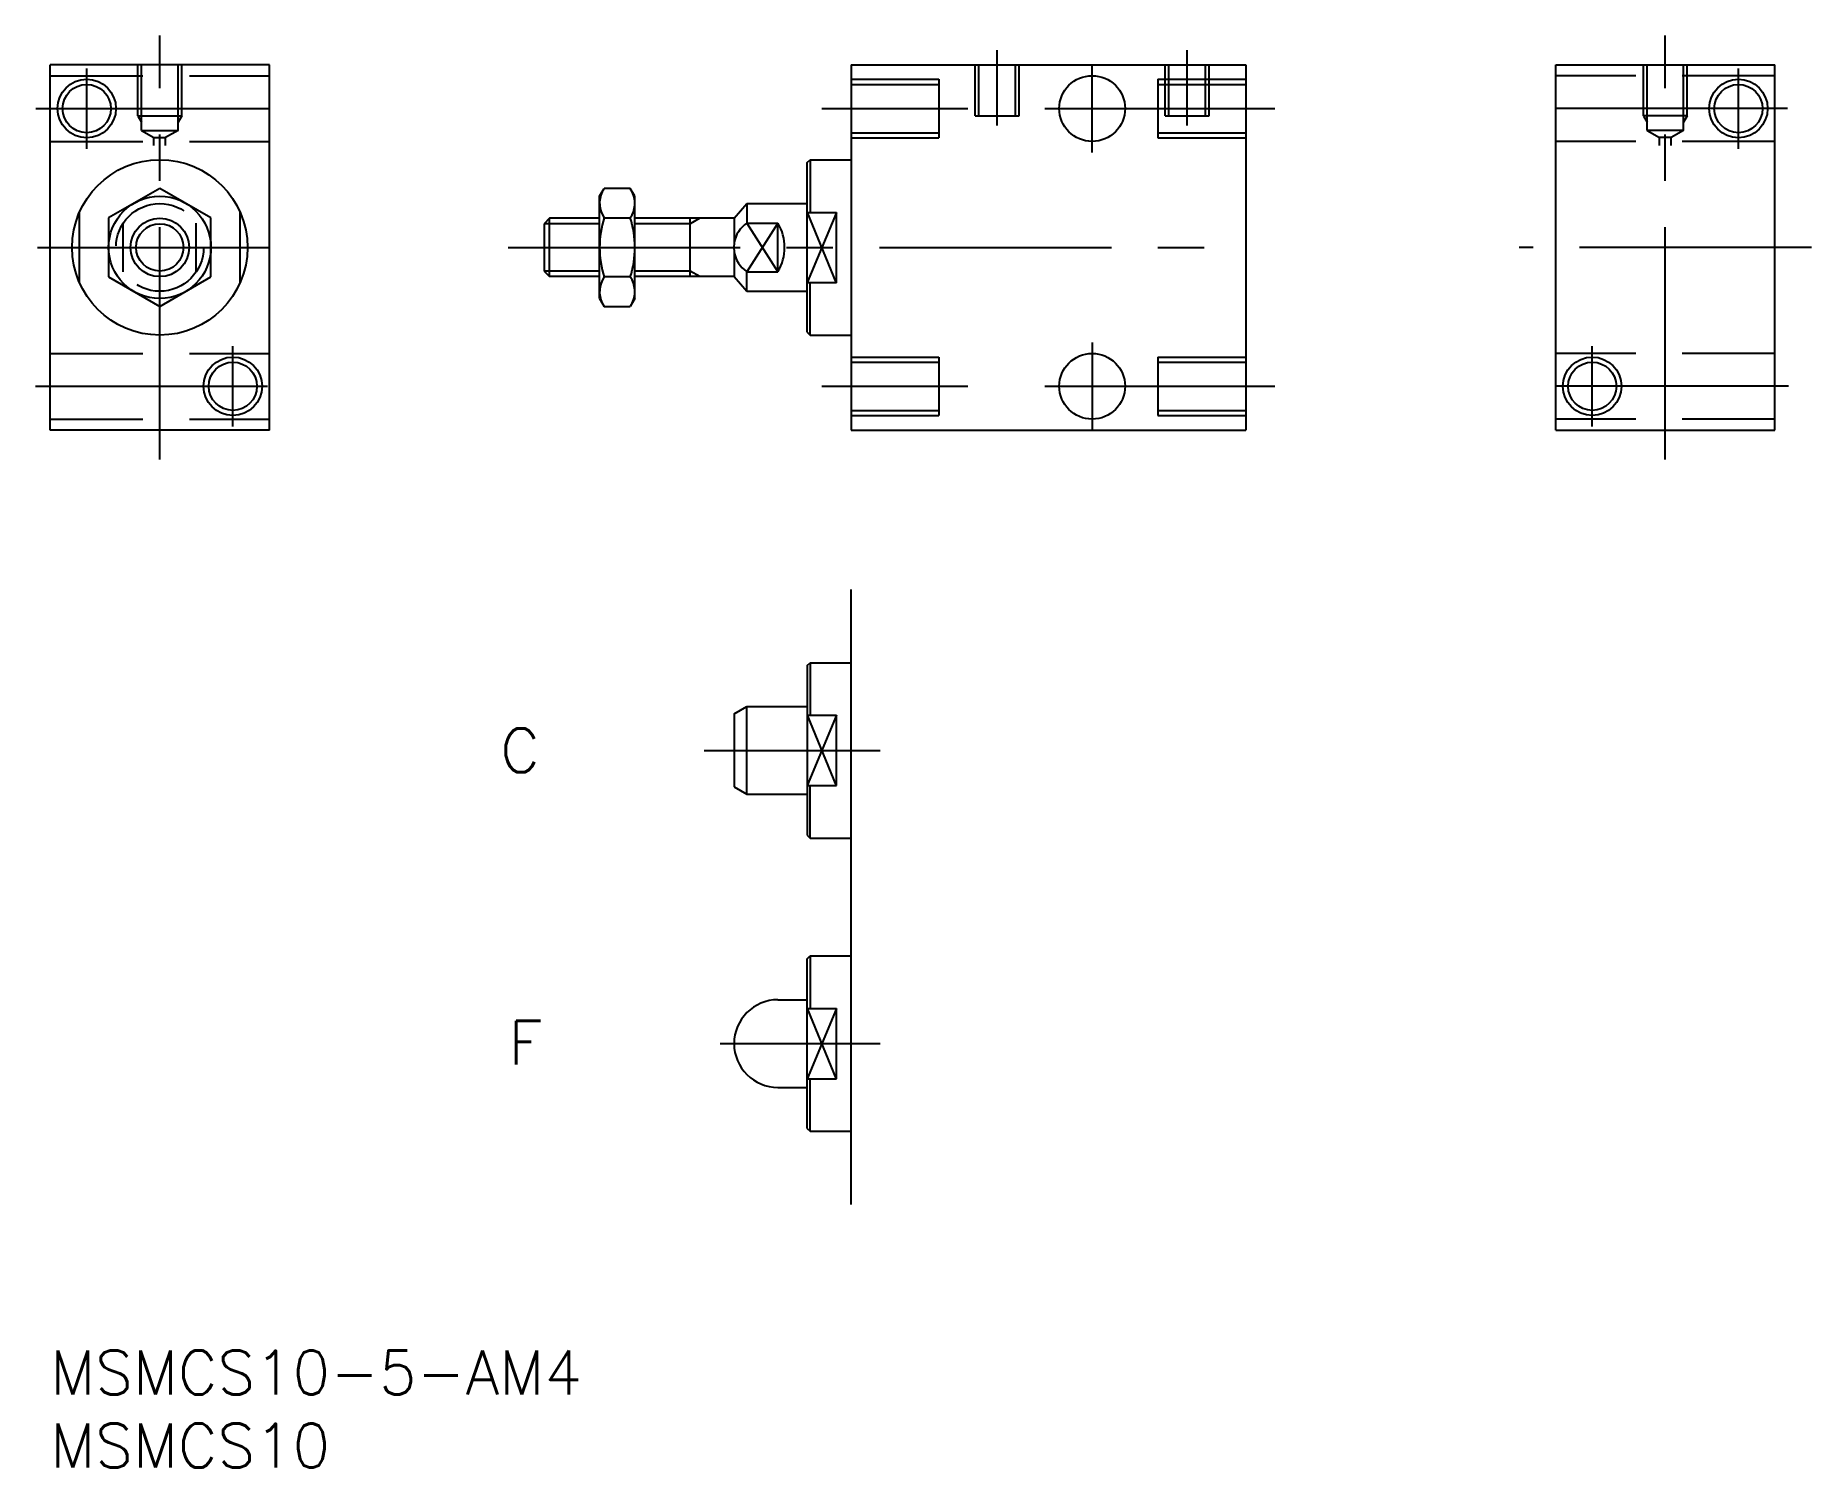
# Model space of a CAD drawing. Extents: x -1 to 120, y -8 to 90.
import ezdxf

# ---------------------------------------------------------------- set-up
doc = ezdxf.new("R2010")
doc.units = 0
doc.header["$LTSCALE"] = 0.5
doc.linetypes.add('CENTER', pattern=[50.8, 31.75, -6.35, 6.35, -6.35])
doc.linetypes.add('DASHED', pattern=[19.05, 12.7, -6.35])
for name, color, linetype in [('MSM_CENTER', 1, 'CENTER'), ('MSM_CONTINUOUS', 7, 'CONTINUOUS'), ('MSM_DASHED', 4, 'DASHED'), ('MSM_NARROW', 5, 'CONTINUOUS'), ('MSM_PART_NUMBER', 7, 'CONTINUOUS')]:
    doc.layers.add(name, color=color, linetype=linetype)
doc.styles.get("Standard").update_dxf_attribs({"font": 'txt.shx', "height": 1.2, "bigfont": 'bigfont.shx'})

# ---------------------------------------------------------------- blocks, each defined once
blk = doc.blocks.new('*U52')
at = {"layer": 'MSM_PART_NUMBER'}
blk.add_text('MSMCS10-5-AM4', height=3, dxfattribs=at).set_placement((0, -3))
blk = doc.blocks.new('*U53')
at = {"layer": 'MSM_PART_NUMBER'}
blk.add_text('MSMCS10', height=3, dxfattribs=at).set_placement((0, -8))
blk = doc.blocks.new('*U57')
at = {"layer": 'MSM_PART_NUMBER'}
blk.add_text('C', height=3, dxfattribs=at).set_placement((30.8, 39.56))
blk = doc.blocks.new('*U58')
at = {"layer": 'MSM_PART_NUMBER'}
blk.add_text('F', height=3, dxfattribs=at).set_placement((31.36, 19.56))

msp = doc.modelspace()

# ---------------------------------------------------------------- linework, layer by layer
at = {"layer": 'MSM_CENTER'}
for p, q in [((7.5, 60.97), (7.5, 89.97)), ((110.5, 60.97), (110.5, 89.97)), ((64.79, 83.82), (64.79, 88.96)), ((77.79, 83.82), (77.79, 88.96)), ((2.5, 82.22), (2.5, 87.72)), ((71.29, 81.97), (71.29, 87.97)), ((115.5, 82.22), (115.5, 87.72)), ((-0.97, 84.97), (15.97, 84.97)), ((52.79, 84.97), (62.79, 84.97)), ((68.04, 84.97), (83.79, 84.97)), ((118.86, 84.97), (101.91, 84.97)), ((-0.86, 75.47), (16.09, 75.47)), ((31.33, 75.47), (81.79, 75.47)), ((120.5, 75.47), (100.5, 75.47)), ((12.5, 63.22), (12.5, 68.72)), ((71.29, 68.97), (71.29, 62.97)), ((105.5, 63.22), (105.5, 68.72)), ((-1, 65.97), (16, 65.97)), ((52.79, 65.97), (62.79, 65.97)), ((68.04, 65.97), (83.79, 65.97)), ((118.92, 65.97), (101.91, 65.97)), ((44.74, 41.06), (56.79, 41.06)), ((45.84, 21), (56.79, 21))]:
    msp.add_line(p, q, dxfattribs=at)
at = {"layer": 'MSM_CONTINUOUS'}
for p, q in [((0, 62.97), (0, 87.97)), ((15, 87.97), (0, 87.97)), ((15, 62.97), (15, 87.97)), ((54.79, 87.97), (81.79, 87.97)), ((54.79, 87.97), (54.79, 62.97)), ((81.79, 87.97), (81.79, 62.97)), ((103, 87.97), (118, 87.97)), ((103, 62.97), (103, 87.97)), ((118, 62.97), (118, 87.97)), ((6, 84.47), (6.25, 84.03)), ((51.79, 81.27), (51.99, 81.47)), ((51.99, 81.47), (54.79, 81.47)), ((51.99, 81.47), (51.99, 77.86)), ((51.79, 69.67), (51.79, 81.27)), ((7.5, 79.51), (4, 77.49)), ((11, 77.49), (7.5, 79.51)), ((37.59, 78.97), (37.91, 79.51)), ((39.68, 79.51), (37.91, 79.51)), ((39.99, 78.97), (39.68, 79.51)), ((2, 73.07), (2, 77.86)), ((13, 73.07), (13, 77.86)), ((37.59, 71.97), (37.59, 78.97)), ((39.99, 71.97), (39.99, 78.97)), ((46.79, 77.47), (47.66, 78.47)), ((47.66, 78.47), (47.66, 77.13)), ((47.66, 78.47), (51.79, 78.47)), ((51.79, 77.86), (53.79, 77.86)), ((53.79, 73.07), (53.79, 77.86)), ((4, 77.49), (4, 73.45)), ((11, 73.45), (11, 77.49)), ((34.17, 77.47), (33.79, 77.09)), ((33.79, 77.09), (33.79, 73.85)), ((34.17, 73.47), (34.17, 77.47)), ((37.59, 77.47), (34.17, 77.47)), ((37.91, 77.49), (39.68, 77.49)), ((46.79, 77.47), (39.99, 77.47)), ((43.79, 73.47), (43.79, 77.47)), ((46.79, 77.47), (46.79, 75.78)), ((47.66, 77.13), (49.79, 77.13)), ((49.79, 73.81), (49.79, 77.13)), ((46.79, 75.78), (46.77, 75.47)), ((46.77, 75.47), (46.79, 75.16)), ((46.79, 75.16), (46.79, 73.47)), ((4, 73.45), (7.5, 71.43)), ((7.5, 71.43), (11, 73.45)), ((33.79, 73.85), (34.17, 73.47)), ((37.59, 73.47), (34.17, 73.47)), ((39.68, 73.45), (37.91, 73.45)), ((46.79, 73.47), (39.99, 73.47)), ((46.79, 73.47), (47.66, 72.47)), ((47.66, 73.81), (49.79, 73.81)), ((47.66, 72.47), (47.66, 73.81)), ((51.79, 73.07), (53.79, 73.07)), ((51.99, 69.47), (51.99, 73.07)), ((37.59, 71.97), (37.91, 71.43)), ((39.99, 71.97), (39.68, 71.43)), ((47.66, 72.47), (51.79, 72.47)), ((37.91, 71.43), (39.68, 71.43)), ((51.79, 69.67), (51.99, 69.47)), ((51.99, 69.47), (54.79, 69.47)), ((15, 62.97), (0, 62.97)), ((54.79, 62.97), (81.79, 62.97)), ((103, 62.97), (118, 62.97)), ((54.79, 10), (54.79, 52.06)), ((51.79, 46.86), (51.99, 47.06)), ((51.79, 46.86), (51.79, 35.26)), ((51.99, 47.06), (54.79, 47.06)), ((51.99, 47.06), (51.99, 43.46)), ((46.79, 43.56), (47.66, 44.06)), ((47.66, 38.06), (47.66, 44.06)), ((47.66, 44.06), (51.79, 44.06)), ((46.79, 43.56), (46.79, 38.56)), ((51.79, 43.46), (53.79, 43.46)), ((53.79, 38.66), (53.79, 43.46)), ((46.79, 38.56), (47.66, 38.06)), ((47.66, 38.06), (51.79, 38.06)), ((51.79, 38.66), (53.79, 38.66)), ((51.99, 35.06), (51.99, 38.66)), ((51.79, 35.26), (51.99, 35.06)), ((51.99, 35.06), (54.79, 35.06)), ((51.79, 26.8), (51.99, 27)), ((51.79, 15.2), (51.79, 26.8)), ((51.99, 27), (54.79, 27)), ((51.99, 27), (51.99, 23.4)), ((49.79, 24), (51.79, 24)), ((51.79, 23.4), (53.79, 23.4)), ((53.79, 18.6), (53.79, 23.4)), ((51.79, 18.6), (53.79, 18.6)), ((51.99, 15), (51.99, 18.6)), ((49.79, 18), (51.79, 18)), ((51.79, 15.2), (51.99, 15)), ((51.99, 15), (54.79, 15))]:
    msp.add_line(p, q, dxfattribs=at)
for centre, radius in [((2.5, 84.97), 1.65), ((71.29, 84.97), 2.25), ((115.5, 84.97), 1.65), ((7.5, 75.47), 6), ((7.5, 75.47), 3.5), ((7.5, 75.47), 2), ((71.29, 65.97), 2.25), ((12.5, 65.97), 1.65), ((105.5, 65.97), 1.65)]:
    msp.add_circle(centre, radius, dxfattribs=at)
for centre, radius, start, end in [((39.38, 78.5), 1.79, 154.3842, 214.3842), ((38.21, 78.5), 1.79, 325.6158, 25.6158), ((44.28, 75.47), 6.69, 162.412, 197.588), ((33.31, 75.47), 6.69, 342.412, 17.588), ((48.76, 75.47), 1.99, 123.5392, 171.0382), ((47.02, 75.47), 3.23, 329.1048, 30.8952), ((48.76, 75.47), 1.99, 188.9618, 236.4608), ((39.38, 72.44), 1.79, 145.6158, 205.6158), ((38.21, 72.44), 1.79, 334.3842, 34.3842), ((49.79, 21), 3, 90, 270)]:
    msp.add_arc(centre, radius, start, end, dxfattribs=at)
at = {"layer": 'MSM_DASHED'}
for p, q in [((6, 84.47), (6, 87.97)), ((6.25, 83.47), (6.25, 87.97)), ((8.75, 83.47), (8.75, 87.97)), ((9, 84.47), (9, 87.97)), ((63.29, 84.47), (63.29, 87.97)), ((63.54, 84.47), (63.54, 87.97)), ((66.04, 84.47), (66.04, 87.97)), ((66.29, 84.47), (66.29, 87.97)), ((76.29, 84.47), (76.29, 87.97)), ((76.54, 84.47), (76.54, 87.97)), ((79.04, 84.47), (79.04, 87.97)), ((79.29, 84.47), (79.29, 87.97)), ((109, 84.47), (109, 87.97)), ((109.25, 83.47), (109.25, 87.97)), ((111.75, 83.47), (111.75, 87.97)), ((112, 84.47), (112, 87.97)), ((0, 87.22), (15, 87.22)), ((54.79, 86.97), (60.79, 86.97)), ((54.79, 86.62), (60.79, 86.62)), ((60.79, 86.97), (60.79, 82.97)), ((75.79, 86.97), (81.79, 86.97)), ((75.79, 86.97), (75.79, 82.97)), ((75.79, 86.62), (81.79, 86.62)), ((118, 87.22), (103, 87.22)), ((6, 84.47), (9, 84.47)), ((9, 84.47), (8.75, 84.03)), ((63.29, 84.47), (66.29, 84.47)), ((76.29, 84.47), (79.29, 84.47)), ((112, 84.47), (109, 84.47)), ((109, 84.47), (109.25, 84.03)), ((112, 84.47), (111.75, 84.03)), ((0, 82.72), (15, 82.72)), ((6.25, 83.47), (7.1, 82.98)), ((6.25, 83.47), (8.75, 83.47)), ((7.1, 82.45), (7.1, 82.98)), ((7.1, 82.98), (7.9, 82.98)), ((8.75, 83.47), (7.9, 82.98)), ((7.9, 82.45), (7.9, 82.98)), ((54.79, 83.32), (60.79, 83.32)), ((54.79, 82.97), (60.79, 82.97)), ((75.79, 83.32), (81.79, 83.32)), ((75.79, 82.97), (81.79, 82.97)), ((118, 82.72), (103, 82.72)), ((111.75, 83.47), (109.25, 83.47)), ((109.25, 83.47), (110.1, 82.98)), ((110.1, 82.45), (110.1, 82.98)), ((110.9, 82.98), (110.1, 82.98)), ((111.75, 83.47), (110.9, 82.98)), ((110.9, 82.45), (110.9, 82.98)), ((5, 73.81), (5, 77.13)), ((10, 73.81), (10, 77.13)), ((0, 68.22), (15, 68.22)), ((118, 68.22), (103, 68.22)), ((54.79, 67.97), (60.79, 67.97)), ((54.79, 67.62), (60.79, 67.62)), ((60.79, 67.97), (60.79, 63.97)), ((75.79, 67.97), (81.79, 67.97)), ((75.79, 67.97), (75.79, 63.97)), ((75.79, 67.62), (81.79, 67.62)), ((0, 63.72), (15, 63.72)), ((54.79, 64.32), (60.79, 64.32)), ((54.79, 63.97), (60.79, 63.97)), ((75.79, 64.32), (81.79, 64.32)), ((75.79, 63.97), (81.79, 63.97)), ((118, 63.72), (103, 63.72))]:
    msp.add_line(p, q, dxfattribs=at)
msp.add_circle((7.5, 75.47), 3, dxfattribs=at)
at = {"layer": 'MSM_NARROW'}
for p, q in [((51.79, 77.86), (53.77, 73.03)), ((53.79, 77.86), (51.79, 73.07)), ((37.59, 77.09), (33.79, 77.09)), ((43.79, 77.09), (39.99, 77.09)), ((44.45, 77.47), (43.79, 77.09)), ((47.66, 77.13), (49.79, 73.81)), ((49.79, 77.13), (47.66, 73.81)), ((37.59, 73.85), (33.79, 73.85)), ((43.79, 73.85), (39.99, 73.85)), ((44.45, 73.47), (43.79, 73.85)), ((51.79, 43.46), (53.77, 38.63)), ((53.79, 43.46), (51.79, 38.66)), ((51.79, 23.4), (53.77, 18.56)), ((53.79, 23.4), (51.79, 18.6))]:
    msp.add_line(p, q, dxfattribs=at)
for centre, radius in [((2.5, 84.97), 2), ((115.5, 84.97), 2), ((7.5, 75.47), 1.62), ((12.5, 65.97), 2), ((105.5, 65.97), 2)]:
    msp.add_circle(centre, radius, dxfattribs=at)

# ---------------------------------------------------------------- block references
at = {"layer": 'MSM_CONTINUOUS'}
for name in ['*U57', '*U58', '*U52', '*U53']:
    msp.add_blockref(name, (0, 0), dxfattribs=at)

doc.saveas('drawing.dxf')
